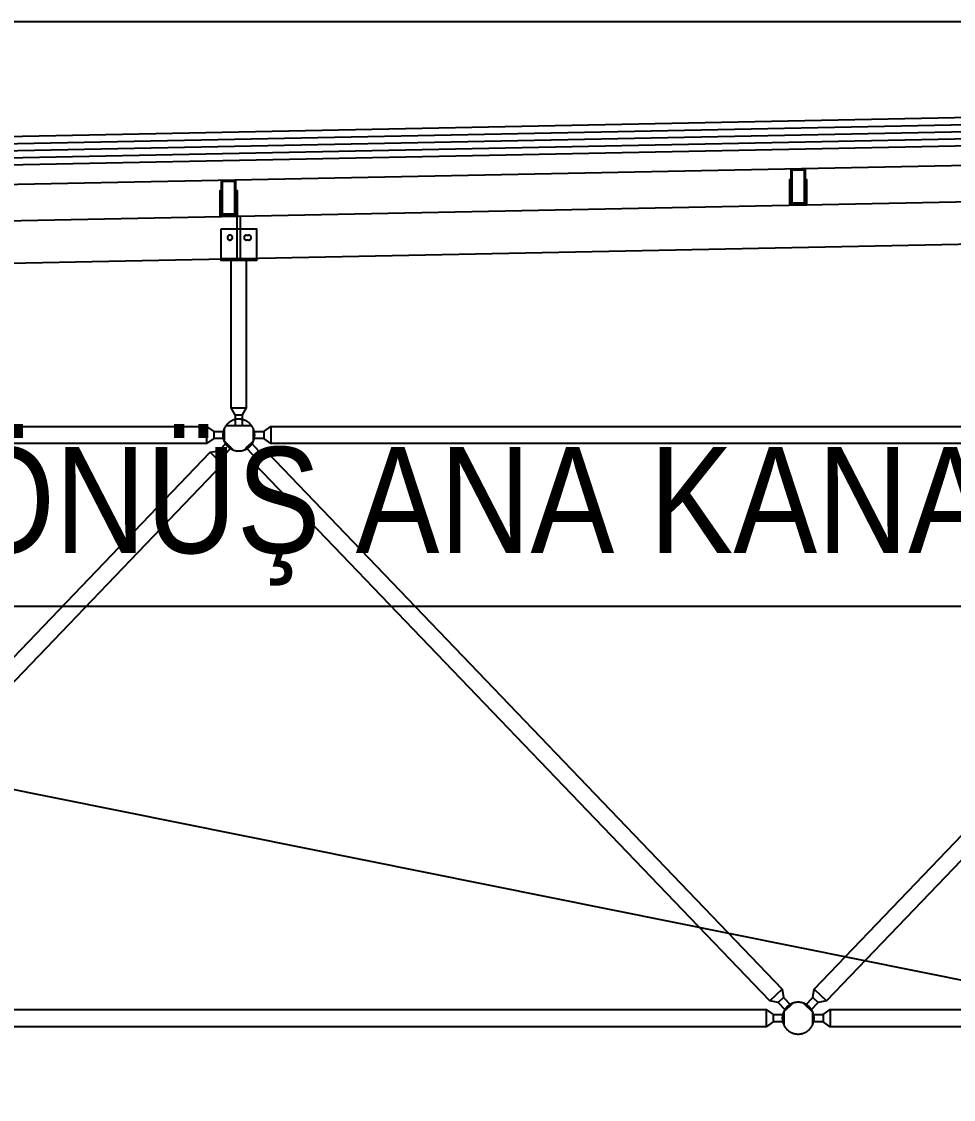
# Model space of a CAD drawing. Header units: centimetres. Extents: x 26200 to 152500, y -600 to 9300.
# Drawn here: x 131873.9 to 132137.7, y 5900.4 to 6205.4 of the extents above; entities that cross this region are included whole.
import ezdxf
from ezdxf.enums import TextEntityAlignment as Align

# ---------------------------------------------------------------- set-up
doc = ezdxf.new("R2010")
doc.units = ezdxf.units.CM
doc.layers.add('ROTAS-HAV-DETAY-YAZI', color=7, linetype='Continuous')
doc.layers.add('ROTAS-MIMARI-KESIT', color=8, linetype='Continuous')
doc.styles.add('ROTAS', font='arial.ttf')

msp = doc.modelspace()

# ---------------------------------------------------------------- linework, layer by layer
at = {"layer": 'ROTAS-HAV-DETAY-YAZI'}
for p, q in [((132608.08, 5840), (131613.14, 6040)), ((131613.14, 6040), (132578.25, 6040))]:
    msp.add_line(p, q, dxfattribs=at)
at = {"layer": 'ROTAS-MIMARI-KESIT'}
msp.add_line((129817.44, 6205.41), (135636.64, 6205.41), dxfattribs=at)
for points in [[(132726.88, 6189.91), (129952.04, 6134.41)], [(132726.92, 6187.91), (129952, 6132.41)], [(132726.96, 6185.91), (129952.04, 6130.41)], [(132727, 6183.91), (129952, 6128.41)], [(132727.04, 6181.91), (129952.04, 6126.41)], [(132727.04, 6176.41), (129952.04, 6120.91)], [(132568.21, 6162.93), (130031.37, 6112.19)], [(132091.61, 6159.44), (132091.31, 6159.44)], [(132091.61, 6158.04), (132091.31, 6158.04)], [(132096.11, 6159.44), (132095.81, 6159.44)], [(132096.11, 6158.04), (132095.81, 6158.04)], [(131930.38, 6156.27), (131930.08, 6156.27)], [(131934.88, 6156.27), (131934.58, 6156.27)], [(131930.38, 6154.87), (131930.08, 6154.87)], [(131934.88, 6154.87), (131934.58, 6154.87)], [(132568.21, 6150.93), (130031.37, 6100.19)], [(131934.88, 6146.77), (131934.88, 6150.27)], [(131935.88, 6146.77), (131935.88, 6150.27)], [(131934.88, 6138.26), (131934.88, 6146.77)], [(131935.88, 6138.29), (131935.88, 6146.77)], [(131937.58, 6144.97), (131937.56, 6144.97), (131937.55, 6144.97), (131937.53, 6144.97), (131937.51, 6144.97), (131937.5, 6144.97), (131937.48, 6144.96), (131937.47, 6144.96), (131937.45, 6144.96), (131937.43, 6144.96), (131937.42, 6144.95), (131937.4, 6144.95), (131937.38, 6144.94), (131937.37, 6144.94), (131937.35, 6144.93), (131937.34, 6144.93), (131937.32, 6144.92), (131937.3, 6144.92), (131937.29, 6144.91), (131937.27, 6144.9), (131937.26, 6144.89), (131937.24, 6144.88), (131937.22, 6144.88), (131937.21, 6144.87), (131937.19, 6144.86), (131937.18, 6144.85), (131937.16, 6144.84), (131937.15, 6144.83), (131937.14, 6144.81), (131937.12, 6144.8), (131937.11, 6144.79), (131937.09, 6144.78), (131937.08, 6144.77), (131937.07, 6144.75), (131937.06, 6144.74), (131937.04, 6144.73), (131937.03, 6144.71), (131937.02, 6144.7), (131937.01, 6144.68), (131937, 6144.67), (131936.99, 6144.65), (131936.98, 6144.64), (131936.97, 6144.62), (131936.96, 6144.61), (131936.95, 6144.59), (131936.95, 6144.58), (131936.94, 6144.56), (131936.93, 6144.54), (131936.93, 6144.53), (131936.92, 6144.51), (131936.91, 6144.5), (131936.91, 6144.48), (131936.9, 6144.46), (131936.9, 6144.45), (131936.9, 6144.43), (131936.89, 6144.41), (131936.89, 6144.4), (131936.89, 6144.38), (131936.88, 6144.37), (131936.88, 6144.35), (131936.88, 6144.33), (131936.88, 6144.32), (131936.88, 6144.3), (131936.88, 6144.29), (131936.88, 6144.27), (131936.88, 6144.26), (131936.88, 6144.24), (131936.88, 6144.22), (131936.88, 6144.21), (131936.88, 6144.19), (131936.88, 6144.18), (131936.89, 6144.16), (131936.89, 6144.14), (131936.89, 6144.13), (131936.9, 6144.11), (131936.9, 6144.09), (131936.9, 6144.08), (131936.91, 6144.06), (131936.91, 6144.05), (131936.92, 6144.03), (131936.93, 6144.01), (131936.93, 6144), (131936.94, 6143.98), (131936.95, 6143.97), (131936.95, 6143.95), (131936.96, 6143.93), (131936.97, 6143.92), (131936.98, 6143.9), (131936.99, 6143.89), (131937, 6143.87), (131937.01, 6143.86), (131937.02, 6143.84), (131937.03, 6143.83), (131937.04, 6143.82), (131937.06, 6143.8), (131937.07, 6143.79), (131937.08, 6143.78), (131937.09, 6143.76), (131937.11, 6143.75), (131937.12, 6143.74), (131937.14, 6143.73), (131937.15, 6143.72), (131937.16, 6143.71), (131937.18, 6143.7), (131937.19, 6143.69), (131937.21, 6143.68), (131937.22, 6143.67), (131937.24, 6143.66), (131937.26, 6143.65), (131937.27, 6143.64), (131937.29, 6143.63), (131937.3, 6143.63), (131937.32, 6143.62), (131937.34, 6143.61), (131937.35, 6143.61), (131937.37, 6143.6), (131937.38, 6143.6), (131937.4, 6143.59), (131937.42, 6143.59), (131937.43, 6143.59), (131937.45, 6143.58), (131937.47, 6143.58), (131937.48, 6143.58), (131937.5, 6143.58), (131937.51, 6143.57), (131937.53, 6143.57), (131937.55, 6143.57), (131937.56, 6143.57), (131937.58, 6143.57)], [(131937.58, 6144.97), (131938.18, 6144.97)], [(131938.18, 6143.57), (131937.58, 6143.57)], [(131938.18, 6143.57), (131938.19, 6143.57), (131938.21, 6143.57), (131938.22, 6143.57), (131938.24, 6143.57), (131938.26, 6143.58), (131938.27, 6143.58), (131938.29, 6143.58), (131938.3, 6143.58), (131938.32, 6143.59), (131938.34, 6143.59), (131938.35, 6143.59), (131938.37, 6143.6), (131938.39, 6143.6), (131938.4, 6143.61), (131938.42, 6143.61), (131938.43, 6143.62), (131938.45, 6143.63), (131938.47, 6143.63), (131938.48, 6143.64), (131938.5, 6143.65), (131938.51, 6143.66), (131938.53, 6143.67), (131938.54, 6143.68), (131938.56, 6143.69), (131938.57, 6143.7), (131938.59, 6143.71), (131938.6, 6143.72), (131938.62, 6143.73), (131938.63, 6143.74), (131938.65, 6143.75), (131938.66, 6143.76), (131938.67, 6143.78), (131938.68, 6143.79), (131938.7, 6143.8), (131938.71, 6143.82), (131938.72, 6143.83), (131938.73, 6143.84), (131938.74, 6143.86), (131938.75, 6143.87), (131938.76, 6143.89), (131938.77, 6143.9), (131938.78, 6143.92), (131938.79, 6143.93), (131938.8, 6143.95), (131938.81, 6143.97), (131938.81, 6143.98), (131938.82, 6144), (131938.83, 6144.01), (131938.83, 6144.03), (131938.84, 6144.05), (131938.84, 6144.06), (131938.85, 6144.08), (131938.85, 6144.09), (131938.86, 6144.11), (131938.86, 6144.13), (131938.86, 6144.14), (131938.87, 6144.16), (131938.87, 6144.18), (131938.87, 6144.19), (131938.87, 6144.21), (131938.87, 6144.22), (131938.88, 6144.24), (131938.88, 6144.26), (131938.88, 6144.27), (131938.88, 6144.29), (131938.88, 6144.3), (131938.87, 6144.32), (131938.87, 6144.33), (131938.87, 6144.35), (131938.87, 6144.37), (131938.87, 6144.38), (131938.86, 6144.4), (131938.86, 6144.41), (131938.86, 6144.43), (131938.85, 6144.45), (131938.85, 6144.46), (131938.84, 6144.48), (131938.84, 6144.5), (131938.83, 6144.51), (131938.83, 6144.53), (131938.82, 6144.54), (131938.81, 6144.56), (131938.81, 6144.58), (131938.8, 6144.59), (131938.79, 6144.61), (131938.78, 6144.62), (131938.77, 6144.64), (131938.76, 6144.65), (131938.75, 6144.67), (131938.74, 6144.68), (131938.73, 6144.7), (131938.72, 6144.71), (131938.71, 6144.73), (131938.7, 6144.74), (131938.68, 6144.75), (131938.67, 6144.77), (131938.66, 6144.78), (131938.65, 6144.79), (131938.63, 6144.8), (131938.62, 6144.81), (131938.6, 6144.83), (131938.59, 6144.84), (131938.57, 6144.85), (131938.56, 6144.86), (131938.54, 6144.87), (131938.53, 6144.88), (131938.51, 6144.88), (131938.5, 6144.89), (131938.48, 6144.9), (131938.47, 6144.91), (131938.45, 6144.92), (131938.43, 6144.92), (131938.42, 6144.93), (131938.4, 6144.93), (131938.39, 6144.94), (131938.37, 6144.94), (131938.35, 6144.95), (131938.34, 6144.95), (131938.32, 6144.96), (131938.3, 6144.96), (131938.29, 6144.96), (131938.27, 6144.96), (131938.26, 6144.97), (131938.24, 6144.97), (131938.22, 6144.97), (131938.21, 6144.97), (131938.19, 6144.97), (131938.18, 6144.97)], [(131940.38, 6138.27), (131930.38, 6138.27)], [(131933.26, 6096.11), (131933.26, 6137.77)], [(131937.5, 6137.77), (131937.5, 6096.11)], [(131934.38, 6094.11), (131933.26, 6096.11)], [(131933.26, 6096.11), (131937.5, 6096.11)], [(131934.38, 6094.11), (131934.38, 6091.11)], [(131934.38, 6094.11), (131936.38, 6094.11)], [(131937.5, 6096.11), (131936.38, 6094.11)], [(131936.38, 6094.11), (131936.38, 6091.11)], [(131931.78, 6091.11), (131938.98, 6091.11)], [(131622.81, 6089.41), (131625.81, 6089.41), (131627.81, 6090.82), (131926.28, 6090.82), (131928.28, 6089.41), (131931.28, 6089.41)], [(131926.28, 6090.82), (131926.28, 6085.99)], [(131928.28, 6089.41), (131928.28, 6087.41)], [(131931.28, 6090.26), (131931.28, 6086.55)], [(131939.48, 6089.41), (131942.48, 6089.41), (131944.48, 6090.82), (132242.94, 6090.82), (132244.94, 6089.41), (132247.94, 6089.41)], [(131939.48, 6090.26), (131939.48, 6086.55)], [(131942.48, 6089.41), (131942.48, 6087.41)], [(131944.48, 6090.82), (131944.48, 6085.99)], [(131931.28, 6087.41), (131928.28, 6087.41), (131926.28, 6085.99), (131627.81, 6085.99), (131625.81, 6087.41), (131622.81, 6087.41)], [(131931.2, 6086.73), (131933.88, 6084.17)], [(131939.55, 6086.73), (131936.88, 6084.17)], [(132247.94, 6087.41), (132244.94, 6087.41), (132242.94, 6085.99), (131944.48, 6085.99), (131942.48, 6087.41), (131939.48, 6087.41)], [(131927.33, 6083.52), (131930.82, 6080.17)], [(131929.74, 6083.98), (131931.18, 6082.59)], [(131941.01, 6083.98), (131939.57, 6082.59)], [(131943.42, 6083.52), (131939.93, 6080.17)], [(132089.15, 5931.65), (132085.67, 5928.3)], [(132089.52, 5929.22), (132088.07, 5927.84)], [(132097.9, 5929.22), (132099.35, 5927.84)], [(132098.27, 5931.65), (132101.75, 5928.3)], [(132092.21, 5927.65), (132089.53, 5925.08)], [(132095.21, 5927.65), (132097.89, 5925.08)], [(131781.14, 5924.41), (131784.14, 5924.41), (131786.14, 5925.82), (132084.61, 5925.82), (132086.61, 5924.41), (132089.61, 5924.41)], [(132084.61, 5925.82), (132084.61, 5920.99)], [(132086.61, 5924.41), (132086.61, 5922.41)], [(132089.61, 5925.26), (132089.61, 5921.55)], [(132097.81, 5924.41), (132100.81, 5924.41), (132102.81, 5925.82), (132401.28, 5925.82), (132403.28, 5924.41), (132406.28, 5924.41)], [(132097.81, 5925.26), (132097.81, 5921.55)], [(132100.81, 5924.41), (132100.81, 5922.41)], [(132102.81, 5925.82), (132102.81, 5920.99)], [(132089.61, 5922.41), (132086.61, 5922.41), (132084.61, 5920.99), (131786.14, 5920.99), (131784.14, 5922.41), (131781.14, 5922.41)], [(132406.28, 5922.41), (132403.28, 5922.41), (132401.28, 5920.99), (132102.81, 5920.99), (132100.81, 5922.41), (132097.81, 5922.41)]]:
    msp.add_lwpolyline(points, dxfattribs=at)
for points in [[(132095.71, 6153.74), (132091.71, 6153.74), (132091.71, 6163.74), (132095.71, 6163.74)], [(132095.41, 6154.04), (132092.01, 6154.04), (132092.01, 6163.44), (132095.41, 6163.44)], [(131934.48, 6150.57), (131930.48, 6150.57), (131930.48, 6160.57), (131934.48, 6160.57)], [(131934.18, 6150.87), (131930.78, 6150.87), (131930.78, 6160.27), (131934.18, 6160.27)], [(132091.61, 6153.74), (132095.81, 6153.74), (132095.81, 6160.74), (132096.11, 6160.74), (132096.11, 6153.44), (132091.31, 6153.44), (132091.31, 6160.74), (132091.61, 6160.74)], [(131930.38, 6150.57), (131934.58, 6150.57), (131934.58, 6157.57), (131934.88, 6157.57), (131934.88, 6150.27), (131930.08, 6150.27), (131930.08, 6157.57), (131930.38, 6157.57)], [(131930.38, 6146.77), (131940.38, 6146.77), (131940.38, 6137.77), (131930.38, 6137.77)], [(131933.58, 6144.27), (131933.58, 6144.29), (131933.58, 6144.3), (131933.57, 6144.32), (131933.57, 6144.33), (131933.57, 6144.35), (131933.57, 6144.37), (131933.57, 6144.38), (131933.56, 6144.4), (131933.56, 6144.41), (131933.56, 6144.43), (131933.55, 6144.45), (131933.55, 6144.46), (131933.54, 6144.48), (131933.54, 6144.5), (131933.53, 6144.51), (131933.53, 6144.53), (131933.52, 6144.54), (131933.51, 6144.56), (131933.51, 6144.58), (131933.5, 6144.59), (131933.49, 6144.61), (131933.48, 6144.62), (131933.47, 6144.64), (131933.46, 6144.65), (131933.45, 6144.67), (131933.44, 6144.68), (131933.43, 6144.7), (131933.42, 6144.71), (131933.41, 6144.73), (131933.4, 6144.74), (131933.38, 6144.75), (131933.37, 6144.77), (131933.36, 6144.78), (131933.35, 6144.79), (131933.33, 6144.8), (131933.32, 6144.81), (131933.3, 6144.83), (131933.29, 6144.84), (131933.27, 6144.85), (131933.26, 6144.86), (131933.24, 6144.87), (131933.23, 6144.88), (131933.21, 6144.88), (131933.2, 6144.89), (131933.18, 6144.9), (131933.17, 6144.91), (131933.15, 6144.92), (131933.13, 6144.92), (131933.12, 6144.93), (131933.1, 6144.93), (131933.09, 6144.94), (131933.07, 6144.94), (131933.05, 6144.95), (131933.04, 6144.95), (131933.02, 6144.96), (131933, 6144.96), (131932.99, 6144.96), (131932.97, 6144.96), (131932.96, 6144.97), (131932.94, 6144.97), (131932.92, 6144.97), (131932.91, 6144.97), (131932.89, 6144.97), (131932.88, 6144.97), (131932.86, 6144.97), (131932.85, 6144.97), (131932.83, 6144.97), (131932.81, 6144.97), (131932.8, 6144.97), (131932.78, 6144.96), (131932.77, 6144.96), (131932.75, 6144.96), (131932.73, 6144.96), (131932.72, 6144.95), (131932.7, 6144.95), (131932.68, 6144.94), (131932.67, 6144.94), (131932.65, 6144.93), (131932.64, 6144.93), (131932.62, 6144.92), (131932.6, 6144.92), (131932.59, 6144.91), (131932.57, 6144.9), (131932.56, 6144.89), (131932.54, 6144.88), (131932.52, 6144.88), (131932.51, 6144.87), (131932.49, 6144.86), (131932.48, 6144.85), (131932.46, 6144.84), (131932.45, 6144.83), (131932.44, 6144.81), (131932.42, 6144.8), (131932.41, 6144.79), (131932.39, 6144.78), (131932.38, 6144.77), (131932.37, 6144.75), (131932.36, 6144.74), (131932.34, 6144.73), (131932.33, 6144.71), (131932.32, 6144.7), (131932.31, 6144.68), (131932.3, 6144.67), (131932.29, 6144.65), (131932.28, 6144.64), (131932.27, 6144.62), (131932.26, 6144.61), (131932.25, 6144.59), (131932.25, 6144.58), (131932.24, 6144.56), (131932.23, 6144.54), (131932.23, 6144.53), (131932.22, 6144.51), (131932.21, 6144.5), (131932.21, 6144.48), (131932.2, 6144.46), (131932.2, 6144.45), (131932.2, 6144.43), (131932.19, 6144.41), (131932.19, 6144.4), (131932.19, 6144.38), (131932.18, 6144.37), (131932.18, 6144.35), (131932.18, 6144.33), (131932.18, 6144.32), (131932.18, 6144.3), (131932.18, 6144.29), (131932.18, 6144.27), (131932.18, 6144.26), (131932.18, 6144.24), (131932.18, 6144.22), (131932.18, 6144.21), (131932.18, 6144.19), (131932.18, 6144.18), (131932.19, 6144.16), (131932.19, 6144.14), (131932.19, 6144.13), (131932.2, 6144.11), (131932.2, 6144.09), (131932.2, 6144.08), (131932.21, 6144.06), (131932.21, 6144.05), (131932.22, 6144.03), (131932.23, 6144.01), (131932.23, 6144), (131932.24, 6143.98), (131932.25, 6143.97), (131932.25, 6143.95), (131932.26, 6143.93), (131932.27, 6143.92), (131932.28, 6143.9), (131932.29, 6143.89), (131932.3, 6143.87), (131932.31, 6143.86), (131932.32, 6143.84), (131932.33, 6143.83), (131932.34, 6143.82), (131932.36, 6143.8), (131932.37, 6143.79), (131932.38, 6143.78), (131932.39, 6143.76), (131932.41, 6143.75), (131932.42, 6143.74), (131932.44, 6143.73), (131932.45, 6143.72), (131932.46, 6143.71), (131932.48, 6143.7), (131932.49, 6143.69), (131932.51, 6143.68), (131932.52, 6143.67), (131932.54, 6143.66), (131932.56, 6143.65), (131932.57, 6143.64), (131932.59, 6143.63), (131932.6, 6143.63), (131932.62, 6143.62), (131932.64, 6143.61), (131932.65, 6143.61), (131932.67, 6143.6), (131932.68, 6143.6), (131932.7, 6143.59), (131932.72, 6143.59), (131932.73, 6143.59), (131932.75, 6143.58), (131932.77, 6143.58), (131932.78, 6143.58), (131932.8, 6143.58), (131932.81, 6143.57), (131932.83, 6143.57), (131932.85, 6143.57), (131932.86, 6143.57), (131932.88, 6143.57), (131932.89, 6143.57), (131932.91, 6143.57), (131932.92, 6143.57), (131932.94, 6143.57), (131932.96, 6143.58), (131932.97, 6143.58), (131932.99, 6143.58), (131933, 6143.58), (131933.02, 6143.59), (131933.04, 6143.59), (131933.05, 6143.59), (131933.07, 6143.6), (131933.09, 6143.6), (131933.1, 6143.61), (131933.12, 6143.61), (131933.13, 6143.62), (131933.15, 6143.63), (131933.17, 6143.63), (131933.18, 6143.64), (131933.2, 6143.65), (131933.21, 6143.66), (131933.23, 6143.67), (131933.24, 6143.68), (131933.26, 6143.69), (131933.27, 6143.7), (131933.29, 6143.71), (131933.3, 6143.72), (131933.32, 6143.73), (131933.33, 6143.74), (131933.35, 6143.75), (131933.36, 6143.76), (131933.37, 6143.78), (131933.38, 6143.79), (131933.4, 6143.8), (131933.41, 6143.82), (131933.42, 6143.83), (131933.43, 6143.84), (131933.44, 6143.86), (131933.45, 6143.87), (131933.46, 6143.89), (131933.47, 6143.9), (131933.48, 6143.92), (131933.49, 6143.93), (131933.5, 6143.95), (131933.51, 6143.97), (131933.51, 6143.98), (131933.52, 6144), (131933.53, 6144.01), (131933.53, 6144.03), (131933.54, 6144.05), (131933.54, 6144.06), (131933.55, 6144.08), (131933.55, 6144.09), (131933.56, 6144.11), (131933.56, 6144.13), (131933.56, 6144.14), (131933.57, 6144.16), (131933.57, 6144.18), (131933.57, 6144.19), (131933.57, 6144.21), (131933.57, 6144.22), (131933.58, 6144.24), (131933.58, 6144.26)], [(131939.88, 6088.41), (131939.88, 6088.51), (131939.87, 6088.61), (131939.87, 6088.71), (131939.86, 6088.81), (131939.85, 6088.92), (131939.83, 6089.02), (131939.82, 6089.12), (131939.8, 6089.23), (131939.78, 6089.33), (131939.76, 6089.44), (131939.73, 6089.54), (131939.7, 6089.65), (131939.67, 6089.75), (131939.64, 6089.86), (131939.6, 6089.96), (131939.56, 6090.07), (131939.52, 6090.17), (131939.47, 6090.27), (131939.42, 6090.37), (131939.37, 6090.48), (131939.32, 6090.58), (131939.26, 6090.68), (131939.2, 6090.77), (131939.14, 6090.87), (131939.08, 6090.97), (131939.01, 6091.06), (131938.94, 6091.15), (131938.87, 6091.25), (131938.8, 6091.33), (131938.72, 6091.42), (131938.64, 6091.51), (131938.56, 6091.59), (131938.48, 6091.67), (131938.39, 6091.75), (131938.3, 6091.83), (131938.21, 6091.9), (131938.12, 6091.97), (131938.03, 6092.04), (131937.93, 6092.11), (131937.84, 6092.18), (131937.74, 6092.24), (131937.64, 6092.3), (131937.54, 6092.35), (131937.44, 6092.41), (131937.34, 6092.46), (131937.24, 6092.51), (131937.14, 6092.55), (131937.03, 6092.59), (131936.93, 6092.63), (131936.82, 6092.67), (131936.72, 6092.7), (131936.61, 6092.74), (131936.51, 6092.76), (131936.4, 6092.79), (131936.3, 6092.81), (131936.2, 6092.83), (131936.09, 6092.85), (131935.99, 6092.87), (131935.88, 6092.88), (131935.78, 6092.89), (131935.68, 6092.9), (131935.58, 6092.9), (131935.48, 6092.91), (131935.38, 6092.91), (131935.28, 6092.91), (131935.18, 6092.9), (131935.07, 6092.9), (131934.97, 6092.89), (131934.87, 6092.88), (131934.77, 6092.87), (131934.66, 6092.85), (131934.56, 6092.83), (131934.45, 6092.81), (131934.35, 6092.79), (131934.24, 6092.76), (131934.14, 6092.74), (131934.03, 6092.7), (131933.93, 6092.67), (131933.82, 6092.63), (131933.72, 6092.59), (131933.62, 6092.55), (131933.51, 6092.51), (131933.41, 6092.46), (131933.31, 6092.41), (131933.21, 6092.35), (131933.11, 6092.3), (131933.01, 6092.24), (131932.91, 6092.18), (131932.82, 6092.11), (131932.72, 6092.04), (131932.63, 6091.97), (131932.54, 6091.9), (131932.45, 6091.83), (131932.36, 6091.75), (131932.28, 6091.67), (131932.19, 6091.59), (131932.11, 6091.51), (131932.03, 6091.42), (131931.96, 6091.33), (131931.88, 6091.25), (131931.81, 6091.15), (131931.74, 6091.06), (131931.67, 6090.97), (131931.61, 6090.87), (131931.55, 6090.77), (131931.49, 6090.68), (131931.43, 6090.58), (131931.38, 6090.48), (131931.33, 6090.37), (131931.28, 6090.27), (131931.24, 6090.17), (131931.19, 6090.07), (131931.15, 6089.96), (131931.12, 6089.86), (131931.08, 6089.75), (131931.05, 6089.65), (131931.02, 6089.54), (131931, 6089.44), (131930.97, 6089.33), (131930.95, 6089.23), (131930.93, 6089.12), (131930.92, 6089.02), (131930.91, 6088.92), (131930.89, 6088.81), (131930.89, 6088.71), (131930.88, 6088.61), (131930.88, 6088.51), (131930.88, 6088.41), (131930.88, 6088.31), (131930.88, 6088.21), (131930.89, 6088.11), (131930.89, 6088), (131930.91, 6087.9), (131930.92, 6087.8), (131930.93, 6087.69), (131930.95, 6087.59), (131930.97, 6087.49), (131931, 6087.38), (131931.02, 6087.28), (131931.05, 6087.17), (131931.08, 6087.07), (131931.12, 6086.96), (131931.15, 6086.86), (131931.19, 6086.75), (131931.24, 6086.65), (131931.28, 6086.55), (131931.33, 6086.44), (131931.38, 6086.34), (131931.43, 6086.24), (131931.49, 6086.14), (131931.55, 6086.04), (131931.61, 6085.95), (131931.67, 6085.85), (131931.74, 6085.76), (131931.81, 6085.66), (131931.88, 6085.57), (131931.96, 6085.48), (131932.03, 6085.4), (131932.11, 6085.31), (131932.19, 6085.23), (131932.28, 6085.15), (131932.36, 6085.07), (131932.45, 6084.99), (131932.54, 6084.92), (131932.63, 6084.84), (131932.72, 6084.77), (131932.82, 6084.71), (131932.91, 6084.64), (131933.01, 6084.58), (131933.11, 6084.52), (131933.21, 6084.47), (131933.31, 6084.41), (131933.41, 6084.36), (131933.51, 6084.31), (131933.62, 6084.27), (131933.72, 6084.22), (131933.82, 6084.19), (131933.93, 6084.15), (131934.03, 6084.11), (131934.14, 6084.08), (131934.24, 6084.05), (131934.35, 6084.03), (131934.45, 6084), (131934.56, 6083.98), (131934.66, 6083.97), (131934.77, 6083.95), (131934.87, 6083.94), (131934.97, 6083.93), (131935.07, 6083.92), (131935.18, 6083.91), (131935.28, 6083.91), (131935.38, 6083.91), (131935.48, 6083.91), (131935.58, 6083.91), (131935.68, 6083.92), (131935.78, 6083.93), (131935.88, 6083.94), (131935.99, 6083.95), (131936.09, 6083.97), (131936.2, 6083.98), (131936.3, 6084), (131936.4, 6084.03), (131936.51, 6084.05), (131936.61, 6084.08), (131936.72, 6084.11), (131936.82, 6084.15), (131936.93, 6084.19), (131937.03, 6084.22), (131937.14, 6084.27), (131937.24, 6084.31), (131937.34, 6084.36), (131937.44, 6084.41), (131937.54, 6084.47), (131937.64, 6084.52), (131937.74, 6084.58), (131937.84, 6084.64), (131937.93, 6084.71), (131938.03, 6084.77), (131938.12, 6084.84), (131938.21, 6084.92), (131938.3, 6084.99), (131938.39, 6085.07), (131938.48, 6085.15), (131938.56, 6085.23), (131938.64, 6085.31), (131938.72, 6085.4), (131938.8, 6085.48), (131938.87, 6085.57), (131938.94, 6085.66), (131939.01, 6085.76), (131939.08, 6085.85), (131939.14, 6085.95), (131939.2, 6086.04), (131939.26, 6086.14), (131939.32, 6086.24), (131939.37, 6086.34), (131939.42, 6086.44), (131939.47, 6086.55), (131939.52, 6086.65), (131939.56, 6086.75), (131939.6, 6086.86), (131939.64, 6086.96), (131939.67, 6087.07), (131939.7, 6087.17), (131939.73, 6087.28), (131939.76, 6087.38), (131939.78, 6087.49), (131939.8, 6087.59), (131939.82, 6087.69), (131939.83, 6087.8), (131939.85, 6087.9), (131939.86, 6088), (131939.87, 6088.11), (131939.87, 6088.21), (131939.88, 6088.31)], [(131779.16, 5927.06), (131781.24, 5929.22), (131781.6, 5931.65), (131927.33, 6083.52), (131929.74, 6083.98), (131931.82, 6086.14), (131933.26, 6084.76), (131931.18, 6082.59), (131930.82, 6080.17), (131785.09, 5928.3), (131782.68, 5927.84), (131780.6, 5925.67)], [(131938.94, 6086.14), (131941.01, 6083.98), (131943.42, 6083.52), (132089.15, 5931.65), (132089.52, 5929.22), (132091.59, 5927.06), (132090.15, 5925.67), (132088.07, 5927.84), (132085.67, 5928.3), (131939.93, 6080.17), (131939.57, 6082.59), (131937.49, 6084.76)], [(132095.83, 5927.06), (132097.9, 5929.22), (132098.27, 5931.65), (132244, 6083.52), (132246.41, 6083.98), (132248.48, 6086.14), (132249.93, 6084.76), (132247.85, 6082.59), (132247.49, 6080.17), (132101.75, 5928.3), (132099.35, 5927.84), (132097.27, 5925.67)], [(132098.21, 5923.41), (132098.21, 5923.51), (132098.21, 5923.61), (132098.2, 5923.71), (132098.19, 5923.81), (132098.18, 5923.92), (132098.17, 5924.02), (132098.15, 5924.12), (132098.13, 5924.23), (132098.11, 5924.33), (132098.09, 5924.44), (132098.06, 5924.54), (132098.04, 5924.65), (132098, 5924.75), (132097.97, 5924.86), (132097.93, 5924.96), (132097.89, 5925.07), (132097.85, 5925.17), (132097.81, 5925.27), (132097.76, 5925.37), (132097.71, 5925.48), (132097.65, 5925.58), (132097.6, 5925.68), (132097.54, 5925.77), (132097.48, 5925.87), (132097.41, 5925.97), (132097.34, 5926.06), (132097.28, 5926.15), (132097.2, 5926.25), (132097.13, 5926.33), (132097.05, 5926.42), (132096.97, 5926.51), (132096.89, 5926.59), (132096.81, 5926.67), (132096.72, 5926.75), (132096.64, 5926.83), (132096.55, 5926.9), (132096.46, 5926.97), (132096.36, 5927.04), (132096.27, 5927.11), (132096.17, 5927.18), (132096.08, 5927.24), (132095.98, 5927.3), (132095.88, 5927.35), (132095.78, 5927.41), (132095.68, 5927.46), (132095.57, 5927.51), (132095.47, 5927.55), (132095.37, 5927.59), (132095.26, 5927.63), (132095.16, 5927.67), (132095.05, 5927.7), (132094.95, 5927.74), (132094.84, 5927.76), (132094.74, 5927.79), (132094.63, 5927.81), (132094.53, 5927.83), (132094.42, 5927.85), (132094.32, 5927.87), (132094.22, 5927.88), (132094.11, 5927.89), (132094.01, 5927.9), (132093.91, 5927.9), (132093.81, 5927.91), (132093.71, 5927.91), (132093.61, 5927.91), (132093.51, 5927.9), (132093.41, 5927.9), (132093.31, 5927.89), (132093.2, 5927.88), (132093.1, 5927.87), (132093, 5927.85), (132092.89, 5927.83), (132092.79, 5927.81), (132092.68, 5927.79), (132092.58, 5927.76), (132092.47, 5927.74), (132092.37, 5927.7), (132092.26, 5927.67), (132092.16, 5927.63), (132092.05, 5927.59), (132091.95, 5927.55), (132091.85, 5927.51), (132091.74, 5927.46), (132091.64, 5927.41), (132091.54, 5927.35), (132091.44, 5927.3), (132091.34, 5927.24), (132091.25, 5927.18), (132091.15, 5927.11), (132091.06, 5927.04), (132090.96, 5926.97), (132090.87, 5926.9), (132090.78, 5926.83), (132090.7, 5926.75), (132090.61, 5926.67), (132090.53, 5926.59), (132090.45, 5926.51), (132090.37, 5926.42), (132090.29, 5926.33), (132090.22, 5926.25), (132090.14, 5926.15), (132090.07, 5926.06), (132090.01, 5925.97), (132089.94, 5925.87), (132089.88, 5925.77), (132089.82, 5925.68), (132089.77, 5925.58), (132089.71, 5925.48), (132089.66, 5925.37), (132089.61, 5925.27), (132089.57, 5925.17), (132089.53, 5925.07), (132089.49, 5924.96), (132089.45, 5924.86), (132089.41, 5924.75), (132089.38, 5924.65), (132089.35, 5924.54), (132089.33, 5924.44), (132089.31, 5924.33), (132089.28, 5924.23), (132089.27, 5924.12), (132089.25, 5924.02), (132089.24, 5923.92), (132089.23, 5923.81), (132089.22, 5923.71), (132089.21, 5923.61), (132089.21, 5923.51), (132089.21, 5923.41), (132089.21, 5923.31), (132089.21, 5923.21), (132089.22, 5923.11), (132089.23, 5923), (132089.24, 5922.9), (132089.25, 5922.8), (132089.27, 5922.69), (132089.28, 5922.59), (132089.31, 5922.49), (132089.33, 5922.38), (132089.35, 5922.28), (132089.38, 5922.17), (132089.41, 5922.07), (132089.45, 5921.96), (132089.49, 5921.86), (132089.53, 5921.75), (132089.57, 5921.65), (132089.61, 5921.55), (132089.66, 5921.44), (132089.71, 5921.34), (132089.77, 5921.24), (132089.82, 5921.14), (132089.88, 5921.04), (132089.94, 5920.95), (132090.01, 5920.85), (132090.07, 5920.76), (132090.14, 5920.66), (132090.22, 5920.57), (132090.29, 5920.48), (132090.37, 5920.4), (132090.45, 5920.31), (132090.53, 5920.23), (132090.61, 5920.15), (132090.7, 5920.07), (132090.78, 5919.99), (132090.87, 5919.92), (132090.96, 5919.84), (132091.06, 5919.77), (132091.15, 5919.71), (132091.25, 5919.64), (132091.34, 5919.58), (132091.44, 5919.52), (132091.54, 5919.47), (132091.64, 5919.41), (132091.74, 5919.36), (132091.85, 5919.31), (132091.95, 5919.27), (132092.05, 5919.22), (132092.16, 5919.19), (132092.26, 5919.15), (132092.37, 5919.11), (132092.47, 5919.08), (132092.58, 5919.05), (132092.68, 5919.03), (132092.79, 5919), (132092.89, 5918.98), (132093, 5918.97), (132093.1, 5918.95), (132093.2, 5918.94), (132093.31, 5918.93), (132093.41, 5918.92), (132093.51, 5918.91), (132093.61, 5918.91), (132093.71, 5918.91), (132093.81, 5918.91), (132093.91, 5918.91), (132094.01, 5918.92), (132094.11, 5918.93), (132094.22, 5918.94), (132094.32, 5918.95), (132094.42, 5918.97), (132094.53, 5918.98), (132094.63, 5919), (132094.74, 5919.03), (132094.84, 5919.05), (132094.95, 5919.08), (132095.05, 5919.11), (132095.16, 5919.15), (132095.26, 5919.19), (132095.37, 5919.22), (132095.47, 5919.27), (132095.57, 5919.31), (132095.68, 5919.36), (132095.78, 5919.41), (132095.88, 5919.47), (132095.98, 5919.52), (132096.08, 5919.58), (132096.17, 5919.64), (132096.27, 5919.71), (132096.36, 5919.77), (132096.46, 5919.84), (132096.55, 5919.92), (132096.64, 5919.99), (132096.72, 5920.07), (132096.81, 5920.15), (132096.89, 5920.23), (132096.97, 5920.31), (132097.05, 5920.4), (132097.13, 5920.48), (132097.2, 5920.57), (132097.28, 5920.66), (132097.34, 5920.76), (132097.41, 5920.85), (132097.48, 5920.95), (132097.54, 5921.04), (132097.6, 5921.14), (132097.65, 5921.24), (132097.71, 5921.34), (132097.76, 5921.44), (132097.81, 5921.55), (132097.85, 5921.65), (132097.89, 5921.75), (132097.93, 5921.86), (132097.97, 5921.96), (132098, 5922.07), (132098.04, 5922.17), (132098.06, 5922.28), (132098.09, 5922.38), (132098.11, 5922.49), (132098.13, 5922.59), (132098.15, 5922.69), (132098.17, 5922.8), (132098.18, 5922.9), (132098.19, 5923), (132098.2, 5923.11), (132098.21, 5923.21), (132098.21, 5923.31)]]:
    msp.add_lwpolyline(points, close=True, dxfattribs=at)

# ---------------------------------------------------------------- texts
at = {"layer": 'ROTAS-HAV-DETAY-YAZI', "style": 'ROTAS', "width": 0.85}
msp.add_text('ÜFLEME VE DÖNÜŞ ANA KANALLARI 1600×1200 (YAN YANA)', height=30, dxfattribs=at).set_placement((131618.14, 6046), align=Align.BOTTOM_LEFT)

doc.saveas('drawing.dxf')
